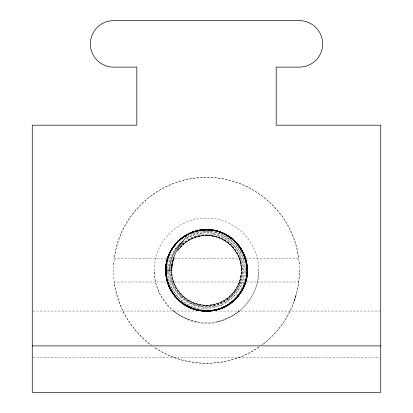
<?xml version="1.0" encoding="UTF-8"?>
<svg xmlns="http://www.w3.org/2000/svg" width="413" height="413" viewBox="0 0 413 413"><rect width="100%" height="100%" fill="white"/><g stroke="black" fill="none" stroke-linecap="round" stroke-linejoin="round"><path stroke-width="0.31" stroke-dasharray="2.06 1.55" d="M299.425 270.386C299.58 299.508 285.084 328.237 261.455 345.294A92.925 92.925 0 0 0 275.461 208.1A92.925 92.925 0 0 0 137.539 208.1A92.925 92.925 0 0 0 151.53 345.309C131.148 330.467 117.369 307.024 114.303 282.002L166.914 282.002M113.751 264.635L113.983 261.713M258.77 270.386C259.152 294.908 240.139 317.721 216.009 321.784M239.354 311.041L232.003 316.012L223.929 319.667M258.915 347.09C228.332 368.618 184.668 368.618 154.085 347.09M166.527 258.77L114.303 258.77C119.094 213.583 161.003 176.501 206.5 177.461C251.997 176.501 293.906 213.583 298.697 258.77L245.183 258.77M167.172 258.77L170.502 258.77M174.265 258.77L244.537 258.77M167.172 282.002L298.697 282.002M32.895 311.041L197.533 311.041M216.107 311.041L380.105 311.041M32.906 357.503L380.094 357.503M196.991 321.784C172.799 317.752 153.889 294.877 154.23 270.386M188.034 319.285L180.997 316.012L173.646 311.041M299.017 261.713L299.249 264.635M224.182 320.359A51.429 51.217 24 0 1 187.807 319.863M177.662 250.82A34.847 34.847 0 0 1 233.99 248.972A34.847 34.847 0 0 1 218.41 303.132A34.847 34.847 0 0 1 171.674 271.64A34.847 34.847 0 0 0 218.601 303.065A34.847 34.847 0 0 0 233.743 248.662A34.847 34.847 0 0 0 177.332 251.316M259.462 346.739A92.925 92.925 0 0 1 153.538 346.739M178.029 250.257A35.916 35.585 35.1 0 1 185.463 242.576A35.265 34.945 52.8 0 1 190.909 239.158A35.678 35.348 63.2 0 1 207.522 235.462M207.522 235.41A35.797 35.472 -88.7 0 1 223.96 240.005M224.022 239.891A35.936 35.606 -60.6 0 1 241.631 268.114M241.775 268.099A36.189 35.854 -4.3 0 1 238.776 285.094M238.822 285.109A36.349 36.014 23.8 0 1 228.115 298.744M228.141 298.78A36.55 36.215 51.9 0 1 214.352 305.367M214.362 305.413A36.778 36.442 80.1 0 1 194.709 304.505A37.01 36.669 -71.8 0 1 181.39 296.642M181.359 296.679A37.284 36.943 -43.7 0 1 171.054 279.606M170.91 279.647A37.691 37.346 -15.6 0 1 169.686 271.274M186.454 238.791A38.197 37.846 40.8 0 1 191.487 236.014A38.502 38.146 68.8 0 1 209.505 232.669M209.51 232.622A38.817 38.461 -83.1 0 1 227.129 238.26M227.155 238.218A39.204 38.843 -54.9 0 1 240.154 251.62A39.524 39.158 -26.8 0 1 245.394 269.699A40.097 39.731 1.3 0 1 243.303 283.85M243.324 283.86A39.529 39.168 19.1 0 1 241.481 288.305M241.615 288.372A40.464 40.092 29.4 0 1 229.096 302.961M169.025 271.042A5.808 0.785 0 0 1 166.775 271.16M174.983 245.998A41.006 40.629 23.8 0 1 175.762 245.059M180.522 240.34A40.412 40.04 45 0 1 181.477 239.581M187.616 235.673A40.412 40.04 45 0 1 192.05 233.722M192.03 233.675A39.663 39.302 73.2 0 1 199.025 231.796A40.252 39.88 80 0 1 211.007 231.585M211.017 231.538A39.663 39.302 -78.7 0 1 228.549 238.621M228.575 238.58A38.936 38.574 -50.6 0 1 233.923 243.262A39.509 39.147 -43.7 0 1 240.629 252.926A38.977 38.615 -22.5 0 1 244.455 271.083M244.573 271.088A38.455 38.099 2.1 0 1 226.587 301.753M226.639 301.836A37.588 37.242 61.9 0 1 220.485 304.882A38.161 37.81 68.8 0 1 209.381 307.293M209.386 307.334A37.655 37.309 -90 0 1 191.751 303.989M191.72 304.051A37.392 37.046 -65.3 0 1 177.853 292.863M177.791 292.91A37.108 36.767 -33.7 0 1 170.879 276.627M170.812 276.638A36.871 36.53 -9 0 1 170.399 272.213M170.414 269.436A36.871 36.53 -9 0 1 171.731 261.248M172.696 258.079A36.633 36.298 19.1 0 1 173.109 257.051M181.095 245.276A36.633 36.298 19.1 0 1 181.89 244.522M181.808 244.429A36.323 35.993 47.1 0 1 214.332 235.988M214.357 235.864A36.086 35.75 -76.5 0 1 229.592 243.846M229.643 243.789A35.916 35.585 -48.4 0 1 239.277 257.955M239.328 257.934A35.477 35.151 -20.3 0 1 241.001 264.181A36.045 35.714 -9.9 0 1 241.192 274.913A35.601 35.27 7.8 0 1 230.593 295.527M230.65 295.589A35.895 35.564 46.3 0 1 221.858 301.676M221.962 301.888A35.57 35.239 64.1 0 1 173.992 282.822M173.904 282.859A35.688 35.358 -21.2 0 1 171.607 271.326M207.662 235.167A35.941 35.611 63.2 0 0 190.914 238.869A35.854 35.523 35.1 0 0 178.597 249.178A35.41 35.079 36 0 1 182.241 245.167A35.983 35.652 46.3 0 1 191.049 239.06M207.662 235.116A36.122 35.792 -88.7 0 1 224.244 239.757M224.316 239.633A36.359 36.029 -60.6 0 1 242.111 268.197M242.261 268.182A36.705 36.37 -4.3 0 1 240.067 283.364M240.113 283.38A36.922 36.581 23.8 0 1 228.394 299.28M228.425 299.317A37.16 36.814 51.9 0 1 214.399 306.012M214.409 306.059A37.449 37.103 80.1 0 1 194.399 305.135M194.384 305.181A37.722 37.377 -71.8 0 1 180.822 297.117M180.791 297.154A38.068 37.717 -43.7 0 1 170.951 281.929M170.781 281.986A38.523 38.166 -15.6 0 1 168.876 271.222M169.072 266.024A38.523 38.166 -15.6 0 1 169.392 263.731M169.846 261.46A38.523 38.166 -15.6 0 1 171.173 257.015M175.391 248.755A38.523 38.166 -15.6 0 1 178.22 245.059M178.875 244.078A39.054 38.693 40.7 0 1 180.517 242.405M187.017 237.392A39.054 38.693 40.7 0 1 191.173 235.183A39.421 39.059 68.8 0 1 209.618 231.755A39.741 39.374 -83.1 0 1 227.661 237.48M227.687 237.439A40.329 39.958 -54.9 0 1 238.327 247.134M238.347 247.124A39.736 39.374 -37.2 0 1 241.037 251.15M241.352 251.667A40.495 40.123 -26.8 0 1 246.21 267.252M215.87 309.11A40.144 39.772 73.2 0 1 214.073 309.461M213.469 309.564A40.742 40.366 80 0 1 212.261 309.735M209.226 309.993A40.742 40.366 80 0 1 201.942 309.673A39.762 39.395 -78.7 0 1 194.864 308.052A40.309 39.937 -71.8 0 1 184.172 302.574A39.405 39.044 -50.6 0 1 178.746 297.856A39.989 39.622 -43.7 0 1 171.963 288.073M171.922 288.093A39.436 39.075 -22.5 0 1 168.086 269.704M167.972 269.699A38.899 38.543 2.1 0 1 176.609 247.062M186.599 238.27A38.394 38.042 61.9 0 1 203.557 233.108M203.552 233.035A38.068 37.717 -90 0 1 221.373 236.417M221.389 236.37A37.444 37.098 -65.3 0 1 227.305 239.783A37.95 37.604 -55 0 1 235.436 247.63M235.472 247.604A37.459 37.113 -33.7 0 1 242.446 264.041M242.514 264.031A37.201 36.855 -9 0 1 240.924 281.681M240.996 281.707A36.933 36.592 19.1 0 1 231.342 296.426M231.43 296.519A36.592 36.251 47.1 0 1 198.668 305.021M198.643 305.145A36.287 35.957 -76.5 0 1 183.32 297.117M183.269 297.174A36.112 35.781 -48.4 0 1 173.589 282.936M173.537 282.957A35.637 35.306 -20.3 0 1 171.854 276.684A36.194 35.859 -10 0 1 171.343 271.295M190.951 238.859A35.621 35.291 64.1 0 1 236.06 252.183M236.174 252.116A35.239 34.914 -31.6 0 1 239.019 257.872M239.096 257.846A35.632 35.306 -21.2 0 1 234.894 290.545M234.992 290.607A35.735 35.404 35 0 1 222.06 301.702M222.08 301.748A35.792 35.461 63.2 0 1 205.406 305.439M205.406 305.491A35.941 35.611 -88.7 0 1 188.906 300.876M188.839 300.989A36.127 35.797 -60.6 0 1 171.147 272.616M170.997 272.626A36.421 36.091 -4.3 0 1 170.936 271.532M171.204 265.523A36.421 36.091 -4.3 0 1 171.452 263.897M182.236 243.923A36.612 36.277 23.8 0 1 184.756 241.77M184.73 241.734A36.84 36.504 51.9 0 1 198.632 235.1M198.617 235.049A37.098 36.757 80.1 0 1 218.446 235.968M218.462 235.921A37.351 37.005 -71.8 0 1 231.884 243.907M231.92 243.866A37.65 37.304 -43.7 0 1 242.323 261.109M242.472 261.068A38.094 37.743 -15.6 0 1 234.465 295.403M234.594 295.507A38.626 38.27 40.8 0 1 221.662 305.166M221.683 305.207A38.941 38.585 68.8 0 1 203.439 308.552M203.433 308.599A39.276 38.915 -83.1 0 1 185.607 302.894A39.839 39.472 -54.9 0 1 175.066 293.359A39.261 38.899 -37.2 0 1 172.391 289.389A40.004 39.638 -26.8 0 1 167.12 271.073M167.069 268.651A40.588 40.216 1.3 0 1 169.237 256.747M169.418 256.168A40.015 39.643 19.1 0 1 171.08 252.24M295.837 295.853L293.979 301.733L295.837 295.853M178.122 314.283A52.27 52.27 0 0 0 258.703 273.019A52.27 52.27 0 0 0 182.675 223.861A52.27 52.27 0 0 0 178.122 314.283"/><path stroke-width="0.62" d="M171.008 270.747A5.808 0.785 0 0 0 171.653 270.386C171.385 258.383 177.409 247.511 184.941 238.6A25.678 25.678 0 0 0 185.638 237.645L186.531 235.988L186.516 234.982A40.655 40.655 0 0 1 244.79 256.726A40.655 40.655 0 0 1 213.428 310.447A40.655 40.655 0 0 1 165.845 270.386C165.298 248.492 185.117 228.936 206.99 229.736M247.15 271.171L247.155 269.994M206.108 311.041C229.643 311.965 250.149 289.167 246.907 265.895M205.715 229.736C238.084 227.904 259.374 268.435 239.576 294.025C217.935 326.255 164.916 309.125 165.845 270.386A41.414 41.032 0.7 0 1 165.974 267.185M166.377 271.165A5.808 0.785 0 0 1 165.85 271.171L165.845 270.386L171.653 270.386A34.847 34.847 0 0 1 174.1 257.557M32.266 345.887L380.734 345.887M186.531 235.007A41.414 41.032 82.5 0 1 203.294 229.834A41.414 41.032 89.2 0 1 206.5 229.731C228.244 229.169 247.671 248.698 247.155 270.386A41.414 41.032 0.7 0 1 247.026 273.587M201.735 230.01A41.414 41.032 84.1 0 1 206.5 229.731C226.283 229.318 244.553 245.384 246.798 265.001M202.122 310.803L206.5 311.041A41.414 41.032 89.2 0 0 209.706 310.912M201.116 310.684L199.34 310.406M247.15 269.601L247.15 269.895M171.627 270.386A35.518 35.193 3.5 0 1 173.3 259.834M169.671 270.706A37.691 37.346 -15.6 0 1 178.824 245.673M178.7 245.565A38.197 37.846 40.8 0 1 183.217 241.171M195.803 309.332A41.243 40.866 -76.6 0 1 182.179 302.91A41.414 41.032 -44.4 0 1 177.203 298.573M181.916 303.276A41.414 41.032 -55.5 0 0 224.44 306.683A41.414 41.032 -55.5 0 0 247.418 270.391A41.414 41.032 3.2 0 1 211.249 310.628M165.618 270.386A41.414 41.032 3.4 0 1 201.75 230.139M199.298 310.628A41.414 41.032 -76.5 0 1 166 270.386A41.414 41.032 87.4 0 1 206.495 229.421M206.495 229.354A41.414 41.032 86.8 0 0 166.036 270.386A41.414 41.032 -87.5 0 0 206.495 311.371M247.026 267.18A41.414 41.032 -0.8 0 1 247.155 270.386A41.414 41.032 -5.9 0 0 246.876 265.621M207.28 229.871A41.414 41.032 -7.9 0 1 247.263 267.159M165.789 267.17A41.414 41.032 6.1 0 1 205.715 229.809M206.5 229.504A41.414 41.032 -86.8 0 1 246.742 265.636M247.759 270.396A41.414 41.032 2.5 0 1 222.638 307.535A41.414 41.032 2.5 0 1 178.168 299.838M178.251 299.745A41.414 41.032 -42.7 0 1 165.954 270.386M165.84 270.386A41.414 41.032 1.5 0 1 166.485 263.226M166.258 263.184A41.414 41.032 13.5 0 1 206.5 229.886M206.5 229.731A41.414 41.032 -89.3 0 1 209.701 229.86M209.716 229.674A41.414 41.032 -83.9 0 1 247.077 269.601M211.265 310.762A41.414 41.032 84.1 0 1 206.5 311.041A41.414 41.032 -1.4 0 1 165.639 270.386M165.463 270.381A41.414 41.032 2 0 1 213.65 230.439M247.015 271.165A41.414 41.032 82.1 0 1 209.727 311.149M206.5 229.922A41.414 41.032 -3.2 0 1 247.532 270.381M177.265 298.511A41.414 41.032 -1 0 1 165.789 270.386M213.702 230.144A41.414 41.032 -76.5 0 1 247 270.386M247.113 273.592A41.414 41.032 6.1 0 1 246.984 274.836M205.72 310.901A41.414 41.032 -7.9 0 1 182.525 303.059M224.946 306.565A41.414 41.032 88 0 1 206.5 311.072M246.964 270.386A41.414 41.032 59.6 0 1 225.059 306.782M299.425 20.65L113.575 20.65A23.231 23.231 0 0 0 90.344 43.881A23.231 23.231 0 0 0 113.575 67.112L136.806 67.112L136.806 125.191L32.266 125.191L32.266 392.35L380.734 392.35L380.734 125.191L276.194 125.191L276.194 67.112L299.425 67.112A23.231 23.231 0 0 0 322.656 43.881A23.231 23.231 0 0 0 299.425 20.65"/></g></svg>
